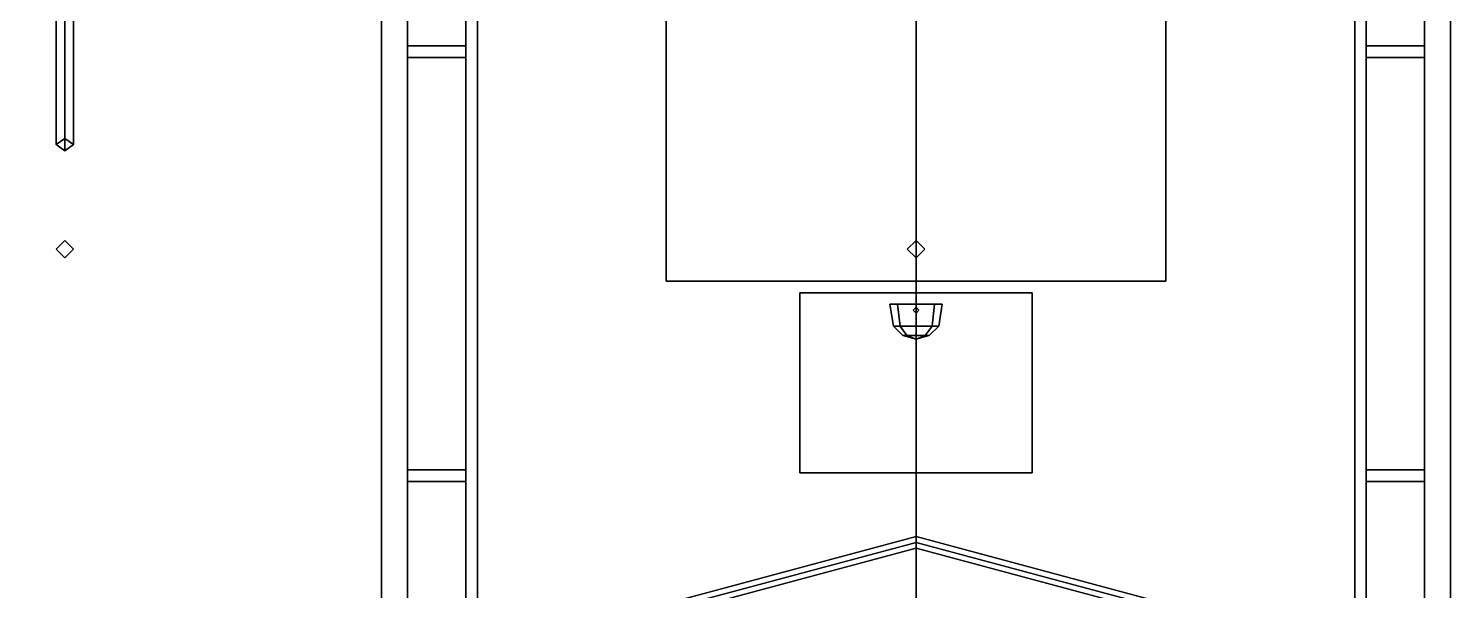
# Model space of a CAD drawing. Header units: millimetres. Extents: x -4.8 to 4.8, y -57.4 to 7.7.
# Drawn here: x -0.125 to 4.77, y -4.196 to -2.26 of the extents above; entities that cross this region are included whole.
import ezdxf

# ---------------------------------------------------------------- set-up
doc = ezdxf.new("R2010")
doc.units = ezdxf.units.MM
doc.layers.add('addons', color=3, linetype='Continuous')

msp = doc.modelspace()

# ---------------------------------------------------------------- linework, layer by layer
for points in [[(1.38, 4.07, 0.83), (1.38, 3.78, 0.46), (1.38, -5.18, 0.46), (1.38, -5.18, 0.83)], [(1.42, -5.14, 0.83), (1.42, 4.07, 0.83), (1.38, 4.07, 0.83), (1.38, -5.18, 0.83)], [(1.42, -5.14, 0.2), (1.42, 4.07, 0.2), (1.42, 4.07, 0.83), (1.42, -5.14, 0.83)], [(4.44, 4.07, 0.2), (1.42, 4.07, 0.2), (1.42, -5.14, 0.2), (4.44, -5.14, 0.2)], [(4.48, -5.18, 0.83), (4.48, 4.07, 0.83), (4.44, 4.07, 0.83), (4.44, -5.14, 0.83)], [(4.44, 4.07, 0.83), (4.44, 4.07, 0.2), (4.44, -5.14, 0.2), (4.44, -5.14, 0.83)], [(4.48, -5.18, 0.46), (4.48, 3.78, 0.46), (4.48, 4.07, 0.83), (4.48, -5.18, 0.83)], [(1.09, 3.58, 0.36), (1.18, 3.58, 0.36), (1.18, -6, 0.36), (1.09, -5.62, 0.36)], [(1.09, -5.62, 0.46), (1.09, 3.58, 0.46), (1.09, 3.58, 0.36), (1.09, -5.62, 0.36)], [(1.38, 3.58, 0.46), (1.09, 3.58, 0.46), (1.09, -5.62, 0.46), (1.38, -5.18, 0.46)], [(4.77, -5.62, 0.46), (4.77, 3.58, 0.46), (4.48, 3.58, 0.46), (4.48, -5.18, 0.46)], [(4.68, -6, 0.36), (4.68, 3.58, 0.36), (4.77, 3.58, 0.36), (4.77, -5.62, 0.36)], [(4.77, -5.62, 0.36), (4.77, 3.58, 0.36), (4.77, 3.58, 0.46), (4.77, -5.62, 0.46)], [(3.79, -3.13, 1.26), (3.79, -0.94, 1.26), (2.07, -0.94, 1.26), (2.07, -3.13, 1.26)], [(2.07, -0.94, 1.26), (2.07, -0.94, 0.2), (2.07, -3.13, 0.2), (2.07, -3.13, 1.26)], [(3.79, -3.13, 0.2), (3.79, -0.94, 0.2), (3.79, -0.94, 1.26), (3.79, -3.13, 1.26)], [(1.18, -5.22, 0.36), (1.18, -2, 0.36), (1.18, -2), (1.18, -5.22)], [(1.18, -5.22), (1.18, -2), (1.18, -2, -0.6), (1.18, -5.22, -0.33)], [(1.18, -2, -0.6), (2.93, -2, -0.64), (2.93, -5.22, -0.33), (1.18, -5.22, -0.33)], [(2.93, -5.22, -0.33), (2.93, -2, -0.64), (4.68, -2, -0.6), (4.68, -5.22, -0.33)], [(4.68, -5.22), (4.68, -2), (4.68, -2, 0.36), (4.68, -5.22, 0.36)], [(4.68, -5.22, -0.33), (4.68, -2, -0.6), (4.68, -2), (4.68, -5.22)], [(1.38, -2.32, 0.83), (1.38, -2.32, 0.46), (1.18, -2.32, 0.46), (1.38, -2.32, 0.83)], [(1.18, -2.32, 0.46), (1.18, -2.36, 0.46), (1.38, -2.36, 0.83), (1.38, -2.32, 0.83)], [(4.68, -2.32, 0.46), (4.48, -2.32, 0.46), (4.48, -2.32, 0.83)], [(4.68, -2.36, 0.46), (4.68, -2.32, 0.46), (4.48, -2.32, 0.83), (4.48, -2.36, 0.83)], [(1.18, -2.36, 0.46), (1.38, -2.36, 0.46), (1.38, -2.36, 0.83)], [(4.48, -2.36, 0.83), (4.48, -2.36, 0.46), (4.68, -2.36, 0.46), (4.48, -2.36, 0.83)], [(2.07, -3.13, 1.26), (2.07, -3.13, 0.2), (3.79, -3.13, 0.2), (3.79, -3.13, 1.26)], [(2.53, -3.17, 1.77), (2.53, -3.17, 0.2), (2.53, -3.79, 0.2), (2.53, -3.79, 1.75)], [(3.33, -3.17, 1.77), (3.33, -3.17, 0.2), (2.53, -3.17, 0.2), (2.53, -3.17, 1.77)], [(3.33, -3.79, 1.75), (3.33, -3.17, 1.77), (2.53, -3.17, 1.77), (2.53, -3.79, 1.75)], [(3.33, -3.79, 0.2), (3.33, -3.17, 0.2), (3.33, -3.17, 1.77), (3.33, -3.79, 1.75)], [(2.8749, -3.285, 1.9451), (2.8664, -3.21, 1.9536), (2.84, -3.21, 1.89), (2.8521, -3.285, 1.89)], [(2.8521, -3.285, 1.89), (2.84, -3.21, 1.89), (2.8664, -3.21, 1.8264), (2.8749, -3.285, 1.8349)], [(2.8664, -3.21, 1.8264), (2.84, -3.21, 1.89), (2.9936, -3.21, 1.8264), (2.93, -3.21, 1.8)], [(2.84, -3.21, 1.89), (2.8664, -3.21, 1.9536), (3.02, -3.21, 1.89), (2.9936, -3.21, 1.8264)], [(2.93, -3.285, 1.9679), (2.93, -3.21, 1.98), (2.8664, -3.21, 1.9536), (2.8749, -3.285, 1.9451)], [(2.8749, -3.285, 1.8349), (2.8664, -3.21, 1.8264), (2.93, -3.21, 1.8), (2.93, -3.285, 1.8121)], [(2.8664, -3.21, 1.9536), (2.93, -3.21, 1.98), (2.9936, -3.21, 1.9536), (3.02, -3.21, 1.89)], [(2.93, -3.22, 1.76), (2.92, -3.23, 1.76), (2.92, -3.23, 1.81), (2.93, -3.22, 1.8016)], [(2.92, -3.23, 1.76), (2.93, -3.24, 1.76), (2.93, -3.24, 1.8048), (2.92, -3.23, 1.81)], [(2.9851, -3.285, 1.9451), (2.9936, -3.21, 1.9536), (2.93, -3.21, 1.98), (2.93, -3.285, 1.9679)], [(2.93, -3.285, 1.8121), (2.93, -3.21, 1.8), (2.9936, -3.21, 1.8264), (2.9851, -3.285, 1.8349)], [(2.94, -3.23, 1.76), (2.93, -3.22, 1.76), (2.93, -3.22, 1.8016), (2.94, -3.23, 1.81)], [(2.93, -3.24, 1.76), (2.94, -3.23, 1.76), (2.94, -3.23, 1.81), (2.93, -3.24, 1.8048)], [(3.0079, -3.285, 1.89), (3.02, -3.21, 1.89), (2.9936, -3.21, 1.9536), (2.9851, -3.285, 1.9451)], [(2.9851, -3.285, 1.8349), (2.9936, -3.21, 1.8264), (3.02, -3.21, 1.89), (3.0079, -3.285, 1.89)], [(2.8982, -3.3179, 1.9218), (2.8749, -3.285, 1.9451), (2.8521, -3.285, 1.89), (2.885, -3.3179, 1.89)], [(2.885, -3.3179, 1.89), (2.8521, -3.285, 1.89), (2.8749, -3.285, 1.8349), (2.8982, -3.3179, 1.8582)], [(2.93, -3.3179, 1.935), (2.93, -3.285, 1.9679), (2.8749, -3.285, 1.9451), (2.8982, -3.3179, 1.9218)], [(2.8982, -3.3179, 1.8582), (2.8749, -3.285, 1.8349), (2.93, -3.285, 1.8121), (2.93, -3.3179, 1.845)], [(2.93, -3.33, 1.89), (2.8982, -3.3179, 1.9218), (2.885, -3.3179, 1.89), (2.93, -3.33, 1.89)], [(2.93, -3.33, 1.89), (2.885, -3.3179, 1.89), (2.8982, -3.3179, 1.8582), (2.93, -3.33, 1.89)], [(2.93, -3.33, 1.89), (2.93, -3.3179, 1.935), (2.8982, -3.3179, 1.9218), (2.93, -3.33, 1.89)], [(2.93, -3.33, 1.89), (2.8982, -3.3179, 1.8582), (2.93, -3.3179, 1.845), (2.93, -3.33, 1.89)], [(2.9618, -3.3179, 1.9218), (2.9851, -3.285, 1.9451), (2.93, -3.285, 1.9679), (2.93, -3.3179, 1.935)], [(2.93, -3.3179, 1.845), (2.93, -3.285, 1.8121), (2.9851, -3.285, 1.8349), (2.9618, -3.3179, 1.8582)], [(2.93, -3.33, 1.89), (2.975, -3.3179, 1.89), (2.9618, -3.3179, 1.9218), (2.93, -3.33, 1.89)], [(2.93, -3.33, 1.89), (2.9618, -3.3179, 1.9218), (2.93, -3.3179, 1.935), (2.93, -3.33, 1.89)], [(2.93, -3.33, 1.89), (2.93, -3.3179, 1.845), (2.9618, -3.3179, 1.8582), (2.93, -3.33, 1.89)], [(2.93, -3.33, 1.89), (2.9618, -3.3179, 1.8582), (2.975, -3.3179, 1.89), (2.93, -3.33, 1.89)], [(2.975, -3.3179, 1.89), (3.0079, -3.285, 1.89), (2.9851, -3.285, 1.9451), (2.9618, -3.3179, 1.9218)], [(2.9618, -3.3179, 1.8582), (2.9851, -3.285, 1.8349), (3.0079, -3.285, 1.89), (2.975, -3.3179, 1.89)], [(1.18, -3.78, 0.46), (1.18, -3.82, 0.46), (1.38, -3.82, 0.83), (1.38, -3.78, 0.83)], [(1.38, -3.78, 0.83), (1.38, -3.78, 0.46), (1.18, -3.78, 0.46), (1.38, -3.78, 0.83)], [(2.53, -3.79, 1.75), (2.53, -3.79, 0.2), (3.33, -3.79, 0.2), (3.33, -3.79, 1.75)], [(4.68, -3.78, 0.46), (4.48, -3.78, 0.46), (4.48, -3.78, 0.83)], [(4.68, -3.82, 0.46), (4.68, -3.78, 0.46), (4.48, -3.78, 0.83), (4.48, -3.82, 0.83)], [(1.18, -3.82, 0.46), (1.38, -3.82, 0.46), (1.38, -3.82, 0.83)], [(4.48, -3.82, 0.83), (4.48, -3.82, 0.46), (4.68, -3.82, 0.46), (4.48, -3.82, 0.83)]]:
    msp.add_3dface(points)
at = {"layer": 'addons'}
for points in [[(-1.18, 3.58, 0.36), (-1.18, -5.62, 0.36), (1.18, -5.62, 0.36), (1.18, 3.58, 0.36)], [(1.18, 3.58, 0.26), (1.18, -5.62, 0.26), (-1.18, -5.62, 0.26), (-1.18, 3.58, 0.26)], [(-0.03, -2.66, 6.52), (0, -2.6388, 6.5412), (0, -2.02, 5.9224), (-0.03, -1.99, 5.85)], [(0, -2.6812, 6.4988), (-0.03, -2.66, 6.52), (-0.03, -1.99, 5.85), (0, -2.02, 5.8376)], [(0.03, -2.66, 6.52), (0, -2.6812, 6.4988), (0, -2.02, 5.8376), (0.03, -1.99, 5.85)], [(0, -2.6388, 6.5412), (0.03, -2.66, 6.52), (0.03, -1.99, 5.85), (0, -2.02, 5.9224)], [(-0.03, -2.66, 6.52), (0, -2.6812, 6.4988), (0.03, -2.66, 6.52), (0, -2.6388, 6.5412)], [(0, -2.99, 4.61), (-0.03, -3.02, 4.61), (0, -3.05, 4.61), (0.03, -3.02, 4.61)], [(2.93, -2.99, 1.26), (2.9, -3.02, 1.26), (2.9, -3.02, 4.61), (2.93, -2.99, 4.61)], [(2.9, -3.02, 1.26), (2.93, -3.05, 1.26), (2.93, -3.05, 4.61), (2.9, -3.02, 4.61)], [(2.96, -3.02, 1.26), (2.93, -2.99, 1.26), (2.93, -2.99, 4.61), (2.96, -3.02, 4.61)], [(2.93, -3.05, 1.26), (2.96, -3.02, 1.26), (2.96, -3.02, 4.61), (2.93, -3.05, 4.61)], [(2.93, -4.05, 4.53), (2.93, -3.05, 4.53), (2.93, -3.05, 3.98), (2.93, -4.05, 3.98)], [(2.93, -4.05, 3.98), (2.93, -3.05, 3.98), (2.93, -3.05, 4.53), (2.93, -4.05, 4.53)], [(2.93, -4.01, 0.95), (2.03, -4.2512, 0.95), (1.3712, -4.91, 0.95), (3.83, -4.2512, 0.95)], [(2.03, -4.2512, 0.95), (2.93, -4.01, 0.95), (2.93, -4.01, 0.87), (2.03, -4.2512, 0.87)], [(2.04, -4.2685, 1.36), (2.03, -4.2512, 1.38), (2.93, -4.01, 1.38), (2.93, -4.03, 1.36)], [(2.03, -4.2512, 1.38), (2.04, -4.2685, 1.4), (2.93, -4.03, 1.4), (2.93, -4.01, 1.38)], [(2.03, -4.2512, 1.8), (2.04, -4.2685, 1.82), (2.93, -4.03, 1.82), (2.93, -4.01, 1.8)], [(2.04, -4.2685, 1.78), (2.03, -4.2512, 1.8), (2.93, -4.01, 1.8), (2.93, -4.03, 1.78)], [(2.93, -4.01, 0.95), (3.83, -4.2512, 0.95), (3.83, -4.2512, 0.87), (2.93, -4.01, 0.87)], [(2.93, -4.03, 1.36), (2.93, -4.01, 1.38), (3.83, -4.2512, 1.38), (3.82, -4.2685, 1.36)], [(2.93, -4.01, 1.38), (2.93, -4.03, 1.4), (3.82, -4.2685, 1.4), (3.83, -4.2512, 1.38)], [(2.93, -4.01, 1.8), (2.93, -4.03, 1.82), (3.82, -4.2685, 1.82), (3.83, -4.2512, 1.8)], [(2.93, -4.03, 1.78), (2.93, -4.01, 1.8), (3.83, -4.2512, 1.8), (3.82, -4.2685, 1.78)], [(2.05, -4.2858, 1.38), (2.04, -4.2685, 1.36), (2.93, -4.03, 1.36), (2.93, -4.05, 1.38)], [(2.04, -4.2685, 1.4), (2.05, -4.2858, 1.38), (2.93, -4.05, 1.38), (2.93, -4.03, 1.4)], [(2.04, -4.2685, 1.82), (2.05, -4.2858, 1.8), (2.93, -4.05, 1.8), (2.93, -4.03, 1.82)], [(2.05, -4.2858, 1.8), (2.04, -4.2685, 1.78), (2.93, -4.03, 1.78), (2.93, -4.05, 1.8)], [(2.93, -4.05, 1.38), (2.93, -4.03, 1.36), (3.82, -4.2685, 1.36), (3.81, -4.2858, 1.38)], [(2.93, -4.03, 1.4), (2.93, -4.05, 1.38), (3.81, -4.2858, 1.38), (3.82, -4.2685, 1.4)], [(2.93, -4.03, 1.82), (2.93, -4.05, 1.8), (3.81, -4.2858, 1.8), (3.82, -4.2685, 1.82)], [(2.93, -4.05, 1.8), (2.93, -4.03, 1.78), (3.82, -4.2685, 1.78), (3.81, -4.2858, 1.8)]]:
    msp.add_3dface(points, dxfattribs=at)

doc.saveas('drawing.dxf')
